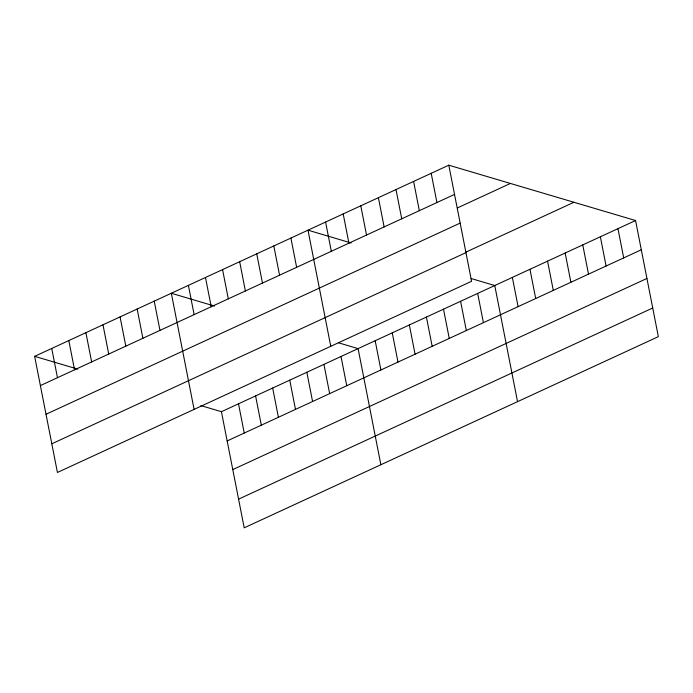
<?xml version="1.0" encoding="UTF-8"?>
<svg xmlns="http://www.w3.org/2000/svg" width="693" height="693" viewBox="0 0 693 693"><rect width="100%" height="100%" fill="white"/><g stroke="black" fill="none" stroke-linecap="round" stroke-linejoin="round"><path stroke-width="1.04" d="M448.795 165.185L471.578 281.306L57.432 472.47L34.65 356.341L448.795 165.185L635.568 220.53L658.35 336.659L244.205 527.815L221.422 411.694L200.875 405.604M40.385 385.585L454.539 194.421M457.631 207.822L510.429 183.446M46.015 414.258L460.161 223.094M465.393 252.365L573.934 202.269M51.81 443.797L465.956 252.633M221.422 411.694L635.568 220.53M227.157 440.939L641.302 249.775M232.779 469.603L646.933 278.447M238.574 499.151L652.728 307.987M351.134 242.966L307.987 230.18L330.769 346.301M471.127 278.525L494.759 285.525L517.541 401.654M214.466 306.046L171.318 293.26L194.101 409.381M338.574 342.827L358.09 348.614L380.873 464.734M34.65 356.341L77.798 369.126M617.965 228.655L623.7 257.9M600.363 236.781L606.098 266.025M582.761 244.906L588.504 274.142M565.159 253.032L570.902 282.268M547.565 261.157L553.3 290.393M529.963 269.282L535.698 298.518M512.361 277.408L518.095 306.644M477.676 293.416L483.411 322.652M460.594 301.299L466.328 330.535M431.193 173.311L436.936 202.547M443.503 309.182L449.246 338.427M413.6 181.427L419.334 210.672M426.42 317.073L432.163 346.309M395.998 189.553L401.732 218.797M409.338 324.956L415.072 354.192M378.395 197.678L384.13 226.923M392.255 332.839L397.99 362.084M360.793 205.804L366.528 235.04M375.173 340.722L380.907 369.967M343.191 213.929L348.925 243.165M325.589 222.055L331.323 251.29M341.008 356.497L346.743 385.732M323.917 364.379L329.66 393.624M290.904 238.063L296.639 267.299M306.834 372.271L312.578 401.507M273.822 245.946L279.556 275.19M289.752 380.154L295.487 409.39M256.739 253.837L262.474 283.073M272.67 388.037L278.404 417.281M239.657 261.72L245.391 290.956M255.587 395.928L261.322 425.164M222.566 269.603L228.309 298.848M238.505 403.811L244.239 433.047M205.483 277.486L211.226 306.73M188.401 285.377L194.135 314.613M154.236 301.143L159.97 330.388M137.153 309.035L142.888 338.271M120.071 316.918L125.805 346.154M102.988 324.8L108.723 354.045M85.897 332.692L91.641 361.928M68.815 340.575L74.549 369.811M51.732 348.458L57.467 377.702"/></g></svg>
